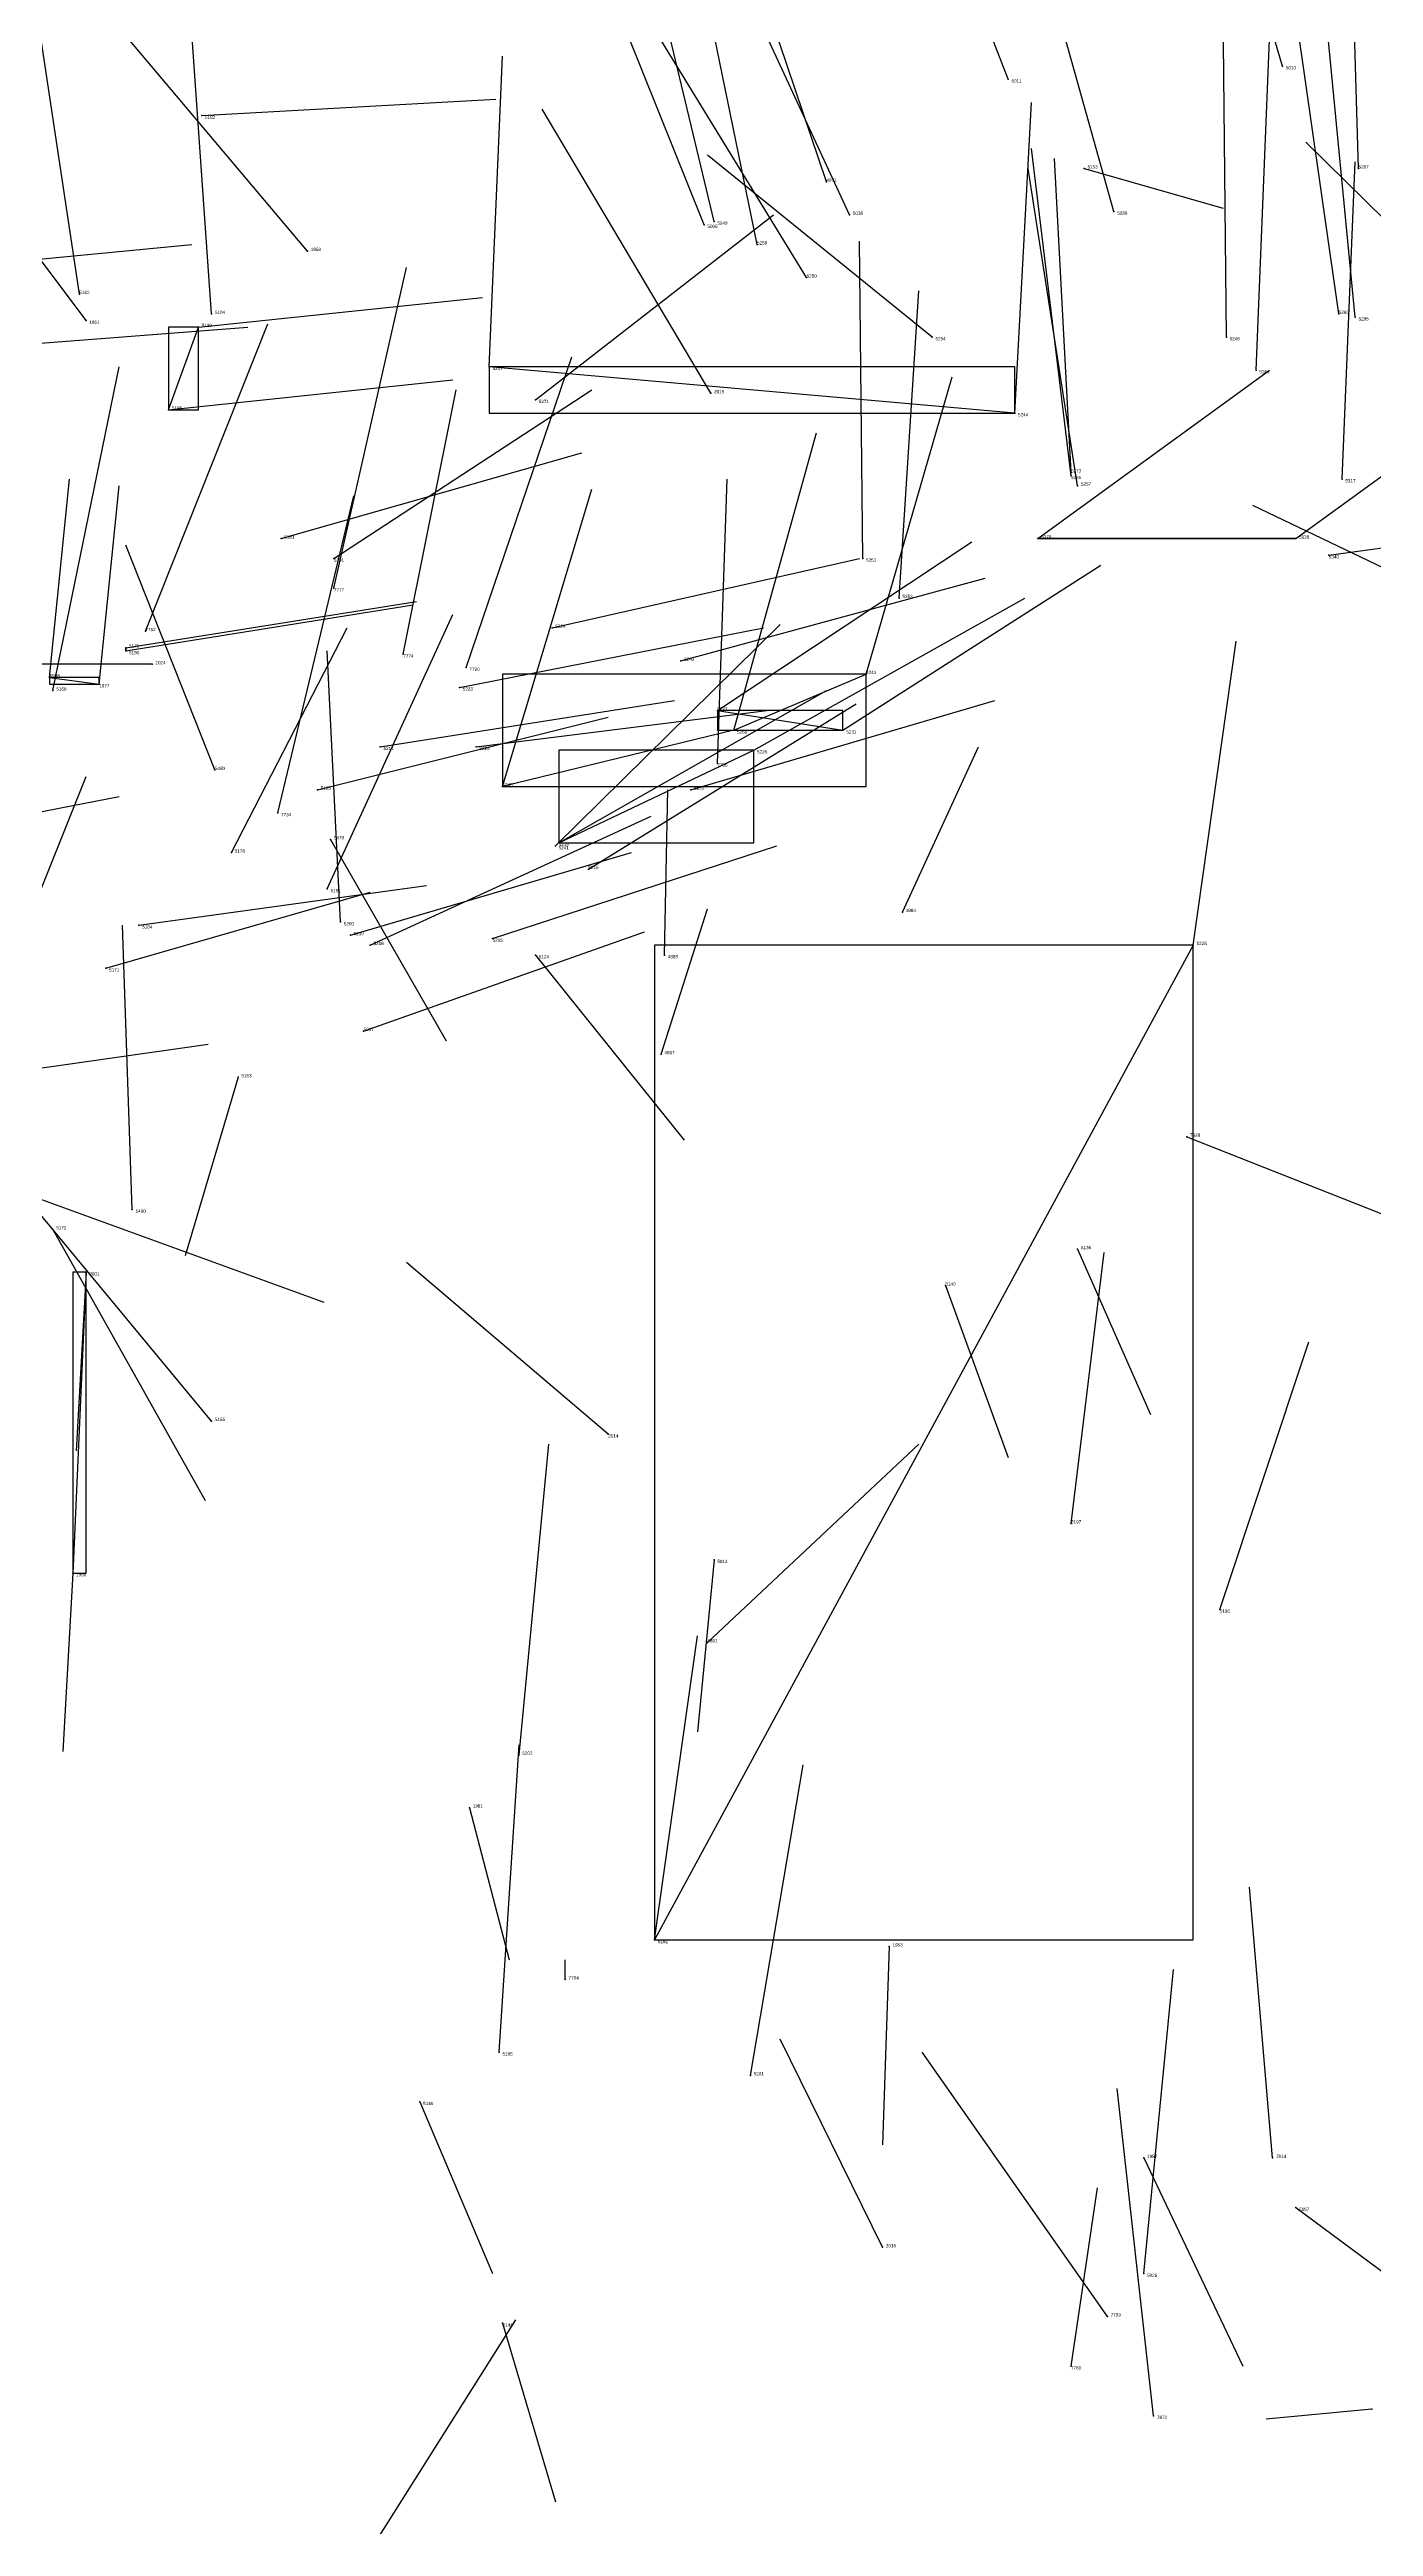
# Model space of a CAD drawing. Extents: x 59.1 to 70.8, y 600.3 to 605.1.
# Drawn here: x 67.913 to 68.314, y 603.964 to 604.713 of the extents above; entities that cross this region are included whole.
import ezdxf

# ---------------------------------------------------------------- set-up
doc = ezdxf.new("R2010")
doc.units = 0
for name, color, linetype in [('Clients', 3, 'CONTINUOUS'), ('Facilities', 3, 'CONTINUOUS'), ('Facilities_lines', 3, 'CONTINUOUS'), ('Min_max_boxes', 1, 'CONTINUOUS'), ('Normals', 1, 'CONTINUOUS'), ('Source_points', 5, 'CONTINUOUS'), ('Text', 3, 'CONTINUOUS')]:
    doc.layers.add(name, color=color, linetype=linetype)

msp = doc.modelspace()

# ---------------------------------------------------------------- linework, layer by layer
at = {"layer": 'Clients', "color": 5}
for p in [(67.958, 604.629, 454.148), (68.046, 604.617, 454.636), (68.212, 604.565, 455.992), (67.936, 604.532, 454.153), (67.928, 604.521, 449.551), (68.16, 604.524, 454.519), (68.153, 604.507, 454.446), (68.126, 604.501, 454.452), (68.05, 604.49, 454.524), (67.92, 604.252, 449.548), (68.096, 604.141, 453.396)]:
    msp.add_point(p, dxfattribs=at)
at = {"layer": 'Facilities', "color": 3}
for p in [(68.286, 604.708, 457.057), (68.203, 604.704, 457.852), (67.959, 604.693, 454.194), (68.148, 604.673, 457.891), (68.226, 604.677, 456.036), (68.309, 604.677, 454.794), (68.155, 604.663, 457.045), (68.235, 604.664, 454.799), (68.111, 604.66, 457.881), (68.114, 604.661, 454.737), (67.991, 604.652, 448.202), (68.127, 604.654, 454.819), (68.142, 604.644, 454.903), (67.922, 604.639, 457.951), (67.962, 604.633, 457.919), (68.303, 604.633, 454.872), (67.924, 604.631, 448.179), (68.18, 604.626, 454.993), (68.269, 604.626, 454.733), (68.308, 604.632, 454.964), (68.278, 604.616, 454.795), (67.949, 604.604, 454.154), (68.06, 604.607, 454.562), (68.113, 604.609, 448.225), (68.205, 604.603, 454.636), (68.222, 604.585, 454.699), (68.222, 604.584, 454.764), (68.224, 604.581, 454.83), (68.304, 604.583, 454.919), (67.983, 604.565, 454.455), (68.29, 604.565, 456.059), (67.999, 604.559, 454.537), (68.159, 604.559, 454.705), (68.3, 604.56, 455.111), (67.999, 604.55, 458.697), (68.17, 604.547, 454.634), (67.942, 604.537, 458.649), (68.065, 604.538, 454.372), (67.936, 604.531, 454.061), (68.02, 604.53, 458.76), (68.104, 604.528, 454.415), (67.913, 604.523, 449.637), (67.944, 604.527, 448.774), (68.037, 604.52, 454.3), (68.039, 604.526, 458.708), (67.914, 604.519, 458.151), (68.115, 604.513, 454.478), (68.12, 604.507, 454.543), (68.013, 604.502, 454.225), (68.042, 604.502, 454.258), (67.963, 604.495, 456.965), (68.115, 604.497, 458.784), (67.994, 604.489, 454.146), (68.107, 604.489, 454.372), (67.982, 604.482, 459.177), (67.968, 604.47, 454.074), (67.998, 604.474, 456.879), (68.066, 604.472, 454.383), (68.067, 604.473, 454.452), (68.076, 604.465, 454.305), (67.997, 604.459, 458.071), (67.94, 604.448, 454.002), (68.001, 604.449, 453.894), (68.171, 604.452, 458.092), (68.004, 604.445, 454.225), (68.01, 604.442, 454.293), (68.047, 604.444, 454.235), (68.06, 604.439, 456.822), (68.099, 604.439, 458.075), (68.259, 604.442, 454.007), (67.93, 604.435, 453.988), (68.008, 604.416, 454.169), (68.098, 604.409, 458.103), (67.97, 604.402, 457.718), (68.257, 604.384, 459.733), (67.914, 604.356, 453.946), (67.938, 604.362, 453.946), (68.224, 604.35, 456.719), (67.924, 604.343, 449.534), (68.184, 604.339, 456.704), (67.962, 604.298, 457.631), (68.082, 604.294, 449.191), (68.222, 604.267, 453.901), (68.114, 604.256, 457.686), (68.267, 604.241, 453.655), (68.112, 604.231, 458.22), (68.055, 604.197, 453.572), (68.04, 604.181, 449.423), (68.167, 604.139, 449.645), (68.069, 604.129, 462.034), (68.049, 604.107, 453.362), (68.125, 604.1, 453.485), (68.025, 604.092, 456.659), (68.244, 604.075, 449.157), (68.283, 604.075, 459.54), (68.29, 604.06, 456.436), (68.165, 604.048, 449.234), (68.244, 604.04, 457.712), (68.233, 604.027, 461.191), (68.05, 604.025, 456.728), (68.222, 604.012, 462.383), (68.247, 603.997, 460.366), (68.313, 603.999, 448.835)]:
    msp.add_point(p, dxfattribs=at)
at = {"layer": 'Facilities_lines', "color": 3}
for p, q in [((67.949, 604.604, 454.154), (67.958, 604.629, 454.148)), ((68.205, 604.603, 454.636), (68.046, 604.617, 454.636)), ((68.29, 604.565, 456.059), (68.212, 604.565, 455.992)), ((67.936, 604.531, 454.061), (67.936, 604.532, 454.153)), ((67.913, 604.523, 449.637), (67.928, 604.521, 449.551)), ((68.12, 604.507, 454.543), (68.16, 604.524, 454.519)), ((68.115, 604.513, 454.478), (68.153, 604.507, 454.446)), ((68.12, 604.507, 454.543), (68.05, 604.49, 454.524)), ((68.067, 604.473, 454.452), (68.126, 604.501, 454.452)), ((68.259, 604.442, 454.007), (68.096, 604.141, 453.396)), ((67.924, 604.343, 449.534), (67.92, 604.252, 449.548))]:
    msp.add_line(p, q, dxfattribs=at)
at = {"layer": 'Min_max_boxes', "color": 1}
for p, q in [((67.958, 604.629, 454.148), (67.949, 604.629, 454.148)), ((67.949, 604.629, 454.148), (67.949, 604.604, 454.148)), ((67.958, 604.629, 454.154), (67.949, 604.629, 454.154)), ((67.949, 604.629, 454.154), (67.949, 604.604, 454.154)), ((67.949, 604.629, 454.148), (67.949, 604.629, 454.154)), ((67.958, 604.604, 454.148), (67.958, 604.629, 454.148)), ((67.958, 604.604, 454.154), (67.958, 604.629, 454.154)), ((67.958, 604.629, 454.148), (67.958, 604.629, 454.154)), ((68.205, 604.617, 454.636), (68.046, 604.617, 454.636)), ((68.046, 604.617, 454.636), (68.046, 604.603, 454.636)), ((68.205, 604.617, 454.636), (68.046, 604.617, 454.636)), ((68.046, 604.617, 454.636), (68.046, 604.603, 454.636)), ((68.046, 604.617, 454.636), (68.046, 604.617, 454.636)), ((68.205, 604.603, 454.636), (68.205, 604.617, 454.636)), ((68.205, 604.603, 454.636), (68.205, 604.617, 454.636)), ((68.205, 604.617, 454.636), (68.205, 604.617, 454.636)), ((67.949, 604.604, 454.148), (67.958, 604.604, 454.148)), ((67.949, 604.604, 454.154), (67.958, 604.604, 454.154)), ((67.949, 604.604, 454.148), (67.949, 604.604, 454.154)), ((67.958, 604.604, 454.148), (67.958, 604.604, 454.154)), ((68.046, 604.603, 454.636), (68.205, 604.603, 454.636)), ((68.046, 604.603, 454.636), (68.205, 604.603, 454.636)), ((68.046, 604.603, 454.636), (68.046, 604.603, 454.636)), ((68.205, 604.603, 454.636), (68.205, 604.603, 454.636)), ((68.212, 604.565, 455.992), (68.29, 604.565, 455.992)), ((68.29, 604.565, 455.992), (68.212, 604.565, 455.992)), ((68.212, 604.565, 455.992), (68.212, 604.565, 455.992)), ((68.212, 604.565, 456.059), (68.29, 604.565, 456.059)), ((68.29, 604.565, 456.059), (68.212, 604.565, 456.059)), ((68.212, 604.565, 456.059), (68.212, 604.565, 456.059)), ((68.212, 604.565, 455.992), (68.212, 604.565, 456.059)), ((68.212, 604.565, 455.992), (68.212, 604.565, 456.059)), ((68.29, 604.565, 455.992), (68.29, 604.565, 455.992)), ((68.29, 604.565, 456.059), (68.29, 604.565, 456.059)), ((68.29, 604.565, 455.992), (68.29, 604.565, 456.059)), ((68.29, 604.565, 455.992), (68.29, 604.565, 456.059)), ((67.936, 604.531, 454.061), (67.936, 604.532, 454.061)), ((67.936, 604.532, 454.061), (67.936, 604.532, 454.061)), ((67.936, 604.532, 454.061), (67.936, 604.531, 454.061)), ((67.936, 604.531, 454.153), (67.936, 604.532, 454.153)), ((67.936, 604.532, 454.153), (67.936, 604.532, 454.153)), ((67.936, 604.532, 454.153), (67.936, 604.531, 454.153)), ((67.936, 604.532, 454.061), (67.936, 604.532, 454.153)), ((67.936, 604.532, 454.061), (67.936, 604.532, 454.153)), ((67.936, 604.531, 454.061), (67.936, 604.531, 454.061)), ((67.936, 604.531, 454.153), (67.936, 604.531, 454.153)), ((67.936, 604.531, 454.061), (67.936, 604.531, 454.153)), ((67.936, 604.531, 454.061), (67.936, 604.531, 454.153)), ((67.928, 604.523, 449.551), (67.913, 604.523, 449.551)), ((67.913, 604.523, 449.551), (67.913, 604.521, 449.551)), ((67.928, 604.523, 449.637), (67.913, 604.523, 449.637)), ((67.913, 604.523, 449.637), (67.913, 604.521, 449.637)), ((67.913, 604.523, 449.551), (67.913, 604.523, 449.637)), ((67.913, 604.521, 449.551), (67.928, 604.521, 449.551)), ((67.913, 604.521, 449.637), (67.928, 604.521, 449.637)), ((67.913, 604.521, 449.551), (67.913, 604.521, 449.637)), ((67.928, 604.521, 449.551), (67.928, 604.523, 449.551)), ((67.928, 604.521, 449.637), (67.928, 604.523, 449.637)), ((67.928, 604.523, 449.551), (67.928, 604.523, 449.637)), ((67.928, 604.521, 449.551), (67.928, 604.521, 449.637)), ((68.16, 604.524, 454.519), (68.05, 604.524, 454.519)), ((68.05, 604.524, 454.519), (68.05, 604.49, 454.519)), ((68.16, 604.524, 454.543), (68.05, 604.524, 454.543)), ((68.05, 604.524, 454.543), (68.05, 604.49, 454.543)), ((68.05, 604.524, 454.519), (68.05, 604.524, 454.543)), ((68.16, 604.49, 454.519), (68.16, 604.524, 454.519)), ((68.16, 604.49, 454.543), (68.16, 604.524, 454.543)), ((68.16, 604.524, 454.519), (68.16, 604.524, 454.543)), ((68.153, 604.513, 454.446), (68.115, 604.513, 454.446)), ((68.115, 604.513, 454.446), (68.115, 604.507, 454.446)), ((68.153, 604.513, 454.478), (68.115, 604.513, 454.478)), ((68.115, 604.513, 454.478), (68.115, 604.507, 454.478)), ((68.115, 604.513, 454.446), (68.115, 604.513, 454.478)), ((68.153, 604.507, 454.446), (68.153, 604.513, 454.446)), ((68.153, 604.507, 454.478), (68.153, 604.513, 454.478)), ((68.153, 604.513, 454.446), (68.153, 604.513, 454.478)), ((68.115, 604.507, 454.446), (68.153, 604.507, 454.446)), ((68.115, 604.507, 454.478), (68.153, 604.507, 454.478)), ((68.115, 604.507, 454.446), (68.115, 604.507, 454.478)), ((68.153, 604.507, 454.446), (68.153, 604.507, 454.478)), ((68.126, 604.501, 454.452), (68.067, 604.501, 454.452)), ((68.067, 604.501, 454.452), (68.067, 604.473, 454.452)), ((68.126, 604.501, 454.452), (68.067, 604.501, 454.452)), ((68.067, 604.501, 454.452), (68.067, 604.473, 454.452)), ((68.067, 604.501, 454.452), (68.067, 604.501, 454.452)), ((68.126, 604.473, 454.452), (68.126, 604.501, 454.452)), ((68.126, 604.473, 454.452), (68.126, 604.501, 454.452)), ((68.126, 604.501, 454.452), (68.126, 604.501, 454.452)), ((68.05, 604.49, 454.519), (68.16, 604.49, 454.519)), ((68.05, 604.49, 454.543), (68.16, 604.49, 454.543)), ((68.05, 604.49, 454.519), (68.05, 604.49, 454.543)), ((68.16, 604.49, 454.519), (68.16, 604.49, 454.543)), ((68.067, 604.473, 454.452), (68.126, 604.473, 454.452)), ((68.067, 604.473, 454.452), (68.126, 604.473, 454.452)), ((68.067, 604.473, 454.452), (68.067, 604.473, 454.452)), ((68.126, 604.473, 454.452), (68.126, 604.473, 454.452)), ((68.259, 604.442, 453.396), (68.096, 604.442, 453.396)), ((68.096, 604.442, 453.396), (68.096, 604.141, 453.396)), ((68.259, 604.442, 454.007), (68.096, 604.442, 454.007)), ((68.096, 604.442, 454.007), (68.096, 604.141, 454.007)), ((68.096, 604.442, 453.396), (68.096, 604.442, 454.007)), ((68.259, 604.141, 453.396), (68.259, 604.442, 453.396)), ((68.259, 604.141, 454.007), (68.259, 604.442, 454.007)), ((68.259, 604.442, 453.396), (68.259, 604.442, 454.007)), ((67.924, 604.343, 449.534), (67.92, 604.343, 449.534)), ((67.92, 604.343, 449.534), (67.92, 604.252, 449.534)), ((67.924, 604.343, 449.548), (67.92, 604.343, 449.548)), ((67.92, 604.343, 449.548), (67.92, 604.252, 449.548)), ((67.92, 604.343, 449.534), (67.92, 604.343, 449.548)), ((67.924, 604.252, 449.534), (67.924, 604.343, 449.534)), ((67.924, 604.252, 449.548), (67.924, 604.343, 449.548)), ((67.924, 604.343, 449.534), (67.924, 604.343, 449.548)), ((67.92, 604.252, 449.534), (67.924, 604.252, 449.534)), ((67.92, 604.252, 449.548), (67.924, 604.252, 449.548)), ((67.92, 604.252, 449.534), (67.92, 604.252, 449.548)), ((67.924, 604.252, 449.534), (67.924, 604.252, 449.548)), ((68.096, 604.141, 453.396), (68.259, 604.141, 453.396)), ((68.096, 604.141, 454.007), (68.259, 604.141, 454.007)), ((68.096, 604.141, 453.396), (68.096, 604.141, 454.007)), ((68.259, 604.141, 453.396), (68.259, 604.141, 454.007))]:
    msp.add_line(p, q, dxfattribs=at)
at = {"layer": 'Normals', "color": 1}
for p, q in [((68.286, 604.708, 457.057), (68.258, 604.802, 457.038)), ((68.203, 604.704, 457.852), (68.168, 604.794, 457.824)), ((68.309, 604.677, 454.794), (68.306, 604.777, 454.789)), ((68.235, 604.664, 454.799), (68.208, 604.76, 454.811)), ((68.114, 604.661, 454.737), (68.091, 604.757, 454.723)), ((68.148, 604.673, 457.891), (68.12, 604.756, 457.938)), ((68.111, 604.66, 457.881), (68.074, 604.752, 457.896)), ((68.127, 604.654, 454.819), (68.107, 604.752, 454.814)), ((67.922, 604.639, 457.951), (67.908, 604.732, 457.917)), ((68.155, 604.663, 457.045), (68.123, 604.732, 456.98)), ((68.303, 604.633, 454.872), (68.289, 604.731, 454.883)), ((67.991, 604.652, 448.202), (67.927, 604.728, 448.198)), ((68.142, 604.644, 454.903), (68.093, 604.724, 454.937)), ((68.269, 604.626, 454.733), (68.268, 604.725, 454.716)), ((68.308, 604.632, 454.964), (68.299, 604.725, 455)), ((67.962, 604.633, 457.919), (67.956, 604.718, 457.867)), ((68.278, 604.616, 454.795), (68.282, 604.716, 454.798)), ((67.924, 604.631, 448.179), (67.864, 604.711, 448.177)), ((68.046, 604.617, 454.636), (68.05, 604.711, 454.603)), ((67.959, 604.693, 454.194), (68.048, 604.698, 454.149)), ((68.113, 604.609, 448.225), (68.062, 604.695, 448.229)), ((68.205, 604.603, 454.636), (68.21, 604.697, 454.604)), ((68.353, 604.626, 455.046), (68.293, 604.685, 455.1)), ((68.18, 604.626, 454.993), (68.112, 604.681, 455.042)), ((68.222, 604.584, 454.764), (68.21, 604.683, 454.761)), ((68.222, 604.585, 454.699), (68.217, 604.68, 454.667)), ((68.304, 604.583, 454.919), (68.308, 604.679, 454.948)), ((68.224, 604.581, 454.83), (68.209, 604.677, 454.853)), ((68.226, 604.677, 456.036), (68.268, 604.665, 456.126)), ((68.06, 604.607, 454.562), (68.132, 604.663, 454.521)), ((68.159, 604.559, 454.705), (68.158, 604.655, 454.678)), ((67.893, 604.648, 450.73), (67.956, 604.654, 450.808)), ((67.999, 604.55, 458.697), (68.021, 604.647, 458.701)), ((68.17, 604.547, 454.634), (68.176, 604.64, 454.599)), ((67.958, 604.629, 454.148), (68.044, 604.638, 454.098)), ((67.883, 604.622, 454.195), (67.973, 604.629, 454.152)), ((67.942, 604.537, 458.649), (67.979, 604.63, 458.654)), ((68.039, 604.526, 458.708), (68.071, 604.62, 458.719)), ((67.914, 604.519, 458.151), (67.934, 604.617, 458.157)), ((67.949, 604.604, 454.154), (68.035, 604.613, 454.104)), ((67.999, 604.559, 454.537), (68.077, 604.61, 454.502)), ((68.02, 604.53, 458.76), (68.036, 604.61, 458.818)), ((68.16, 604.524, 454.519), (68.186, 604.614, 454.483)), ((68.212, 604.565, 455.992), (68.282, 604.616, 456.042)), ((68.29, 604.565, 456.059), (68.36, 604.616, 456.109)), ((68.12, 604.507, 454.543), (68.145, 604.597, 454.507)), ((67.983, 604.565, 454.455), (68.074, 604.591, 454.423)), ((67.913, 604.523, 449.637), (67.919, 604.583, 449.717)), ((67.928, 604.521, 449.551), (67.934, 604.581, 449.631)), ((68.05, 604.49, 454.524), (68.077, 604.58, 454.489)), ((68.115, 604.497, 458.784), (68.118, 604.583, 458.836)), ((67.982, 604.482, 459.177), (68.005, 604.578, 459.193)), ((68.319, 604.555, 449.005), (68.277, 604.575, 449.094)), ((68.3, 604.56, 455.111), (68.387, 604.572, 455.064)), ((67.963, 604.495, 456.965), (67.936, 604.563, 456.897)), ((68.065, 604.538, 454.372), (68.158, 604.559, 454.343)), ((68.115, 604.513, 454.478), (68.192, 604.564, 454.439)), ((68.104, 604.528, 454.415), (68.196, 604.553, 454.384)), ((68.153, 604.507, 454.446), (68.231, 604.557, 454.407)), ((67.936, 604.532, 454.153), (68.024, 604.546, 454.107)), ((67.936, 604.531, 454.061), (68.023, 604.545, 454.014)), ((68.126, 604.501, 454.452), (68.208, 604.547, 454.417)), ((67.968, 604.47, 454.074), (68.003, 604.538, 454.01)), ((67.997, 604.459, 458.071), (68.035, 604.542, 458.029)), ((68.037, 604.52, 454.3), (68.129, 604.538, 454.264)), ((68.066, 604.472, 454.383), (68.134, 604.539, 454.353)), ((68.001, 604.449, 453.894), (67.997, 604.531, 453.837)), ((68.259, 604.442, 454.007), (68.272, 604.534, 453.971)), ((67.944, 604.527, 448.774), (67.906, 604.527, 448.867)), ((68.013, 604.502, 454.225), (68.102, 604.516, 454.182)), ((68.042, 604.502, 454.258), (68.13, 604.513, 454.211)), ((68.067, 604.473, 454.452), (68.148, 604.519, 454.416)), ((68.076, 604.465, 454.305), (68.157, 604.515, 454.273)), ((68.107, 604.489, 454.372), (68.199, 604.516, 454.344)), ((67.994, 604.489, 454.146), (68.082, 604.511, 454.104)), ((68.171, 604.452, 458.092), (68.194, 604.502, 458.175)), ((67.896, 604.423, 453.963), (67.924, 604.493, 453.897)), ((67.847, 604.47, 454.181), (67.934, 604.487, 454.135)), ((68.099, 604.439, 458.075), (68.1, 604.489, 458.162)), ((68.01, 604.442, 454.293), (68.095, 604.481, 454.257)), ((67.998, 604.474, 456.879), (68.033, 604.413, 456.95)), ((68.004, 604.445, 454.225), (68.089, 604.47, 454.178)), ((68.047, 604.444, 454.235), (68.133, 604.472, 454.192)), ((67.93, 604.435, 453.988), (68.01, 604.458, 453.933)), ((67.94, 604.448, 454.002), (68.027, 604.46, 453.954)), ((68.098, 604.409, 458.103), (68.112, 604.453, 458.192)), ((67.938, 604.362, 453.946), (67.935, 604.448, 453.896)), ((68.008, 604.416, 454.169), (68.093, 604.446, 454.126)), ((68.06, 604.439, 456.822), (68.105, 604.383, 456.892)), ((67.876, 604.4, 454.09), (67.961, 604.412, 454.039)), ((67.97, 604.402, 457.718), (67.954, 604.348, 457.801)), ((68.257, 604.384, 459.733), (68.328, 604.356, 459.669)), ((67.962, 604.298, 457.631), (67.899, 604.374, 457.648)), ((67.905, 604.367, 454.016), (67.996, 604.334, 453.992)), ((67.914, 604.356, 453.946), (67.96, 604.274, 453.979)), ((68.222, 604.267, 453.901), (68.232, 604.349, 453.845)), ((68.224, 604.35, 456.719), (68.246, 604.3, 456.803)), ((67.924, 604.343, 449.534), (67.921, 604.289, 449.618)), ((68.082, 604.294, 449.191), (68.021, 604.346, 449.131)), ((68.184, 604.339, 456.704), (68.203, 604.287, 456.787)), ((68.267, 604.241, 453.655), (68.294, 604.322, 453.603)), ((68.055, 604.197, 453.572), (68.064, 604.291, 453.539)), ((68.112, 604.231, 458.22), (68.176, 604.291, 458.268)), ((67.92, 604.252, 449.548), (67.917, 604.198, 449.632)), ((68.114, 604.256, 457.686), (68.109, 604.204, 457.771)), ((68.096, 604.141, 453.396), (68.109, 604.233, 453.36)), ((68.049, 604.107, 453.362), (68.055, 604.2, 453.327)), ((68.125, 604.1, 453.485), (68.141, 604.194, 453.454)), ((68.04, 604.181, 449.423), (68.052, 604.135, 449.511)), ((68.283, 604.075, 459.54), (68.276, 604.157, 459.596)), ((68.167, 604.139, 449.645), (68.165, 604.079, 449.725)), ((68.069, 604.129, 462.034), (68.069, 604.135, 462.134)), ((68.244, 604.04, 457.712), (68.253, 604.132, 457.673)), ((68.165, 604.048, 449.234), (68.134, 604.111, 449.163)), ((68.233, 604.027, 461.191), (68.177, 604.107, 461.214)), ((68.247, 603.997, 460.366), (68.236, 604.096, 460.37)), ((68.025, 604.092, 456.659), (68.047, 604.04, 456.741)), ((68.244, 604.075, 449.157), (68.274, 604.012, 449.229)), ((68.222, 604.012, 462.383), (68.23, 604.066, 462.467)), ((68.29, 604.06, 456.436), (68.34, 604.023, 456.515)), ((68.013, 603.961, 453.379), (68.054, 604.026, 453.315)), ((68.05, 604.025, 456.728), (68.066, 603.971, 456.811)), ((68.313, 603.999, 448.835), (68.281, 603.996, 448.93))]:
    msp.add_line(p, q, dxfattribs=at)
at = {"layer": 'Source_points', "color": 5}
for p in [(68.286, 604.708, 457.057), (68.203, 604.704, 457.852), (67.959, 604.693, 454.194), (68.148, 604.673, 457.891), (68.226, 604.677, 456.036), (68.309, 604.677, 454.794), (68.155, 604.663, 457.045), (68.235, 604.664, 454.799), (68.111, 604.66, 457.881), (68.114, 604.661, 454.737), (67.991, 604.652, 448.202), (68.127, 604.654, 454.819), (68.142, 604.644, 454.903), (67.922, 604.639, 457.951), (67.962, 604.633, 457.919), (68.303, 604.633, 454.872), (67.924, 604.631, 448.179), (67.958, 604.629, 454.148), (68.18, 604.626, 454.993), (68.269, 604.626, 454.733), (68.308, 604.632, 454.964), (68.046, 604.617, 454.636), (68.278, 604.616, 454.795), (67.949, 604.604, 454.154), (68.06, 604.607, 454.562), (68.113, 604.609, 448.225), (68.205, 604.603, 454.636), (68.222, 604.585, 454.699), (68.222, 604.584, 454.764), (68.224, 604.581, 454.83), (68.304, 604.583, 454.919), (67.983, 604.565, 454.455), (68.212, 604.565, 455.992), (68.29, 604.565, 456.059), (67.999, 604.559, 454.537), (68.159, 604.559, 454.705), (68.3, 604.56, 455.111), (67.999, 604.55, 458.697), (68.17, 604.547, 454.634), (67.942, 604.537, 458.649), (68.065, 604.538, 454.372), (67.936, 604.532, 454.153), (67.936, 604.531, 454.061), (68.02, 604.53, 458.76), (68.104, 604.528, 454.415), (67.913, 604.523, 449.637), (67.928, 604.521, 449.551), (67.944, 604.527, 448.774), (68.037, 604.52, 454.3), (68.039, 604.526, 458.708), (68.16, 604.524, 454.519), (67.914, 604.519, 458.151), (68.115, 604.513, 454.478), (68.12, 604.507, 454.543), (68.153, 604.507, 454.446), (68.013, 604.502, 454.225), (68.042, 604.502, 454.258), (68.126, 604.501, 454.452), (67.963, 604.495, 456.965), (68.05, 604.49, 454.524), (68.115, 604.497, 458.784), (67.994, 604.489, 454.146), (68.107, 604.489, 454.372), (67.982, 604.482, 459.177), (67.968, 604.47, 454.074), (67.998, 604.474, 456.879), (68.066, 604.472, 454.383), (68.067, 604.473, 454.452), (68.076, 604.465, 454.305), (67.997, 604.459, 458.071), (67.94, 604.448, 454.002), (68.001, 604.449, 453.894), (68.171, 604.452, 458.092), (68.004, 604.445, 454.225), (68.01, 604.442, 454.293), (68.047, 604.444, 454.235), (68.06, 604.439, 456.822), (68.099, 604.439, 458.075), (68.259, 604.442, 454.007), (67.93, 604.435, 453.988), (68.008, 604.416, 454.169), (68.098, 604.409, 458.103), (67.97, 604.402, 457.718), (68.257, 604.384, 459.733), (67.914, 604.356, 453.946), (67.938, 604.362, 453.946), (68.224, 604.35, 456.719), (67.924, 604.343, 449.534), (68.184, 604.339, 456.704), (67.962, 604.298, 457.631), (68.082, 604.294, 449.191), (68.222, 604.267, 453.901), (67.92, 604.252, 449.548), (68.114, 604.256, 457.686), (68.267, 604.241, 453.655), (68.112, 604.231, 458.22), (68.055, 604.197, 453.572), (68.04, 604.181, 449.423), (68.096, 604.141, 453.396), (68.167, 604.139, 449.645), (68.069, 604.129, 462.034), (68.049, 604.107, 453.362), (68.125, 604.1, 453.485), (68.025, 604.092, 456.659), (68.244, 604.075, 449.157), (68.283, 604.075, 459.54), (68.29, 604.06, 456.436), (68.165, 604.048, 449.234), (68.244, 604.04, 457.712), (68.233, 604.027, 461.191), (68.05, 604.025, 456.728), (68.222, 604.012, 462.383), (68.247, 603.997, 460.366), (68.313, 603.999, 448.835)]:
    msp.add_point(p, dxfattribs=at)

# ---------------------------------------------------------------- texts
at = {"layer": 'Text', "color": 3}
for s, p in [('5010', (68.287, 604.707, 457.057)), ('5011', (68.204, 604.703, 457.852)), ('5183', (67.96, 604.692, 454.194)), ('5153', (68.227, 604.677, 456.036)), ('5267', (68.309, 604.677, 454.794)), ('4971', (68.148, 604.673, 457.891)), ('5038', (68.156, 604.663, 457.045)), ('5286', (68.236, 604.663, 454.799)), ('5006', (68.112, 604.659, 457.881)), ('5249', (68.115, 604.66, 454.737)), ('5258', (68.127, 604.654, 454.819)), ('1958', (67.992, 604.652, 448.202)), ('5162', (67.922, 604.639, 457.951)), ('5280', (68.142, 604.644, 454.903)), ('5164', (67.963, 604.633, 457.919)), ('5260', (68.303, 604.633, 454.872)), ('1961', (67.925, 604.63, 448.179)), ('5180', (67.959, 604.629, 454.148)), ('5254', (68.181, 604.625, 454.993)), ('5246', (68.27, 604.625, 454.733)), ('5285', (68.309, 604.631, 454.964)), ('5247', (68.047, 604.616, 454.636)), ('2019', (68.114, 604.609, 448.225)), ('5264', (68.279, 604.615, 454.795)), ('5186', (67.95, 604.604, 454.154)), ('5271', (68.061, 604.606, 454.562)), ('5244', (68.206, 604.602, 454.636)), ('5273', (68.222, 604.585, 454.699)), ('5255', (68.222, 604.583, 454.764)), ('5257', (68.225, 604.581, 454.83)), ('5317', (68.305, 604.582, 454.919)), ('5181', (67.984, 604.565, 454.455)), ('5378', (68.213, 604.565, 455.992)), ('5138', (68.291, 604.565, 456.059)), ('5191', (67.999, 604.558, 454.537)), ('5251', (68.16, 604.558, 454.705)), ('5340', (68.3, 604.559, 455.111)), ('7777', (67.999, 604.549, 458.697)), ('5253', (68.171, 604.547, 454.634)), ('7752', (67.942, 604.537, 458.649)), ('5224', (68.066, 604.538, 454.372)), ('5179', (67.937, 604.532, 454.153)), ('5190', (67.937, 604.53, 454.061)), ('2024', (67.945, 604.527, 448.774)), ('7774', (68.02, 604.529, 458.76)), ('5242', (68.105, 604.528, 454.415)), ('1998', (67.913, 604.523, 449.637)), ('5160', (67.915, 604.519, 458.151)), ('1977', (67.928, 604.52, 449.551)), ('5223', (68.038, 604.519, 454.3)), ('7790', (68.04, 604.525, 458.708)), ('5243', (68.16, 604.524, 454.519)), ('5227', (68.115, 604.513, 454.478)), ('5269', (68.121, 604.506, 454.543)), ('5231', (68.154, 604.506, 454.446)), ('5214', (68.014, 604.501, 454.225)), ('5229', (68.043, 604.501, 454.258)), ('5226', (68.127, 604.5, 454.452)), ('5480', (67.963, 604.495, 456.965)), ('5185', (67.995, 604.489, 454.146)), ('5245', (68.05, 604.49, 454.524)), ('5220', (68.108, 604.489, 454.372)), ('7786', (68.115, 604.496, 458.784)), ('7734', (67.983, 604.481, 459.177)), ('5479', (67.999, 604.474, 456.879)), ('5178', (67.969, 604.47, 454.074)), ('5219', (68.067, 604.472, 454.452)), ('5241', (68.067, 604.471, 454.383)), ('5216', (68.076, 604.465, 454.305)), ('5161', (67.998, 604.458, 458.071)), ('4884', (68.172, 604.452, 458.092)), ('5184', (67.941, 604.447, 454.002)), ('5200', (68.002, 604.448, 453.894)), ('5230', (68.005, 604.445, 454.225)), ('5218', (68.011, 604.442, 454.293)), ('5215', (68.047, 604.443, 454.235)), ('5124', (68.061, 604.438, 456.822)), ('4888', (68.1, 604.438, 458.075)), ('5225', (68.26, 604.442, 454.007)), ('5171', (67.931, 604.434, 453.988)), ('5217', (68.008, 604.416, 454.169)), ('4887', (68.099, 604.409, 458.103)), ('5163', (67.971, 604.402, 457.718)), ('7828', (68.258, 604.384, 459.733)), ('5172', (67.915, 604.356, 453.946)), ('5490', (67.939, 604.361, 453.946)), ('5136', (68.225, 604.35, 456.719)), ('2001', (67.925, 604.342, 449.534)), ('5140', (68.184, 604.339, 456.704)), ('5165', (67.963, 604.298, 457.631)), ('2014', (68.082, 604.293, 449.191)), ('5197', (68.222, 604.267, 453.901)), ('1996', (67.921, 604.251, 449.548)), ('5014', (68.115, 604.255, 457.686)), ('5196', (68.267, 604.24, 453.655)), ('4891', (68.112, 604.231, 458.22)), ('5202', (68.056, 604.197, 453.572)), ('1981', (68.041, 604.181, 449.423)), ('5192', (68.097, 604.14, 453.396)), ('1953', (68.168, 604.139, 449.645)), ('7764', (68.07, 604.129, 462.034)), ('5195', (68.05, 604.106, 453.362)), ('5201', (68.126, 604.1, 453.485)), ('5146', (68.026, 604.091, 456.659)), ('1987', (68.245, 604.075, 449.157)), ('7814', (68.284, 604.075, 459.54)), ('5157', (68.291, 604.059, 456.436)), ('2015', (68.166, 604.048, 449.234)), ('5026', (68.245, 604.039, 457.712)), ('7799', (68.234, 604.027, 461.191)), ('5144', (68.05, 604.024, 456.728)), ('7760', (68.222, 604.011, 462.383)), ('7872', (68.248, 603.996, 460.366))]:
    msp.add_text(s, height=0.001, dxfattribs=at).set_placement(p)

doc.saveas('drawing.dxf')
